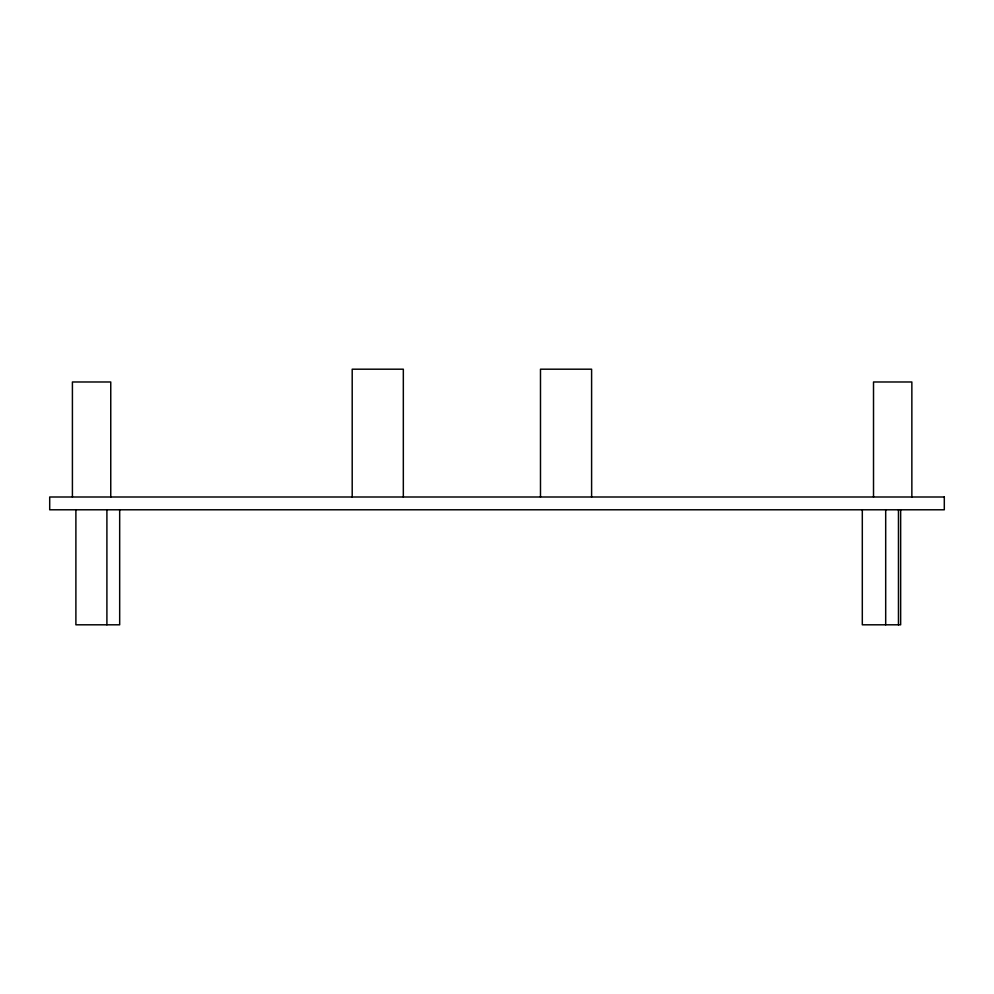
<?xml version="1.0" encoding="UTF-8"?>
<svg xmlns="http://www.w3.org/2000/svg" width="994" height="994" viewBox="0 0 994 994"><rect width="100%" height="100%" fill="white"/><g stroke="black" fill="none" stroke-linecap="round" stroke-linejoin="round"><path stroke-width="1.49" d="M911.858 497L911.858 381.982L873.515 381.982L873.515 497M900.651 509.785L900.651 624.804L862.307 624.804L862.307 509.785M898.464 509.785L898.464 624.804M885.691 509.785L885.691 624.804M591.604 497L591.604 369.196L540.487 369.196L540.487 497M403.328 497L403.328 369.196L352.199 369.196L352.199 497M119.678 509.785L119.678 624.804L75.892 624.804L75.892 509.785M110.756 497L110.756 381.982L72.413 381.982L72.413 497M106.905 509.785L106.905 624.804M944.3 497L49.7 497L49.7 509.785L944.3 509.785L944.3 497"/></g></svg>
